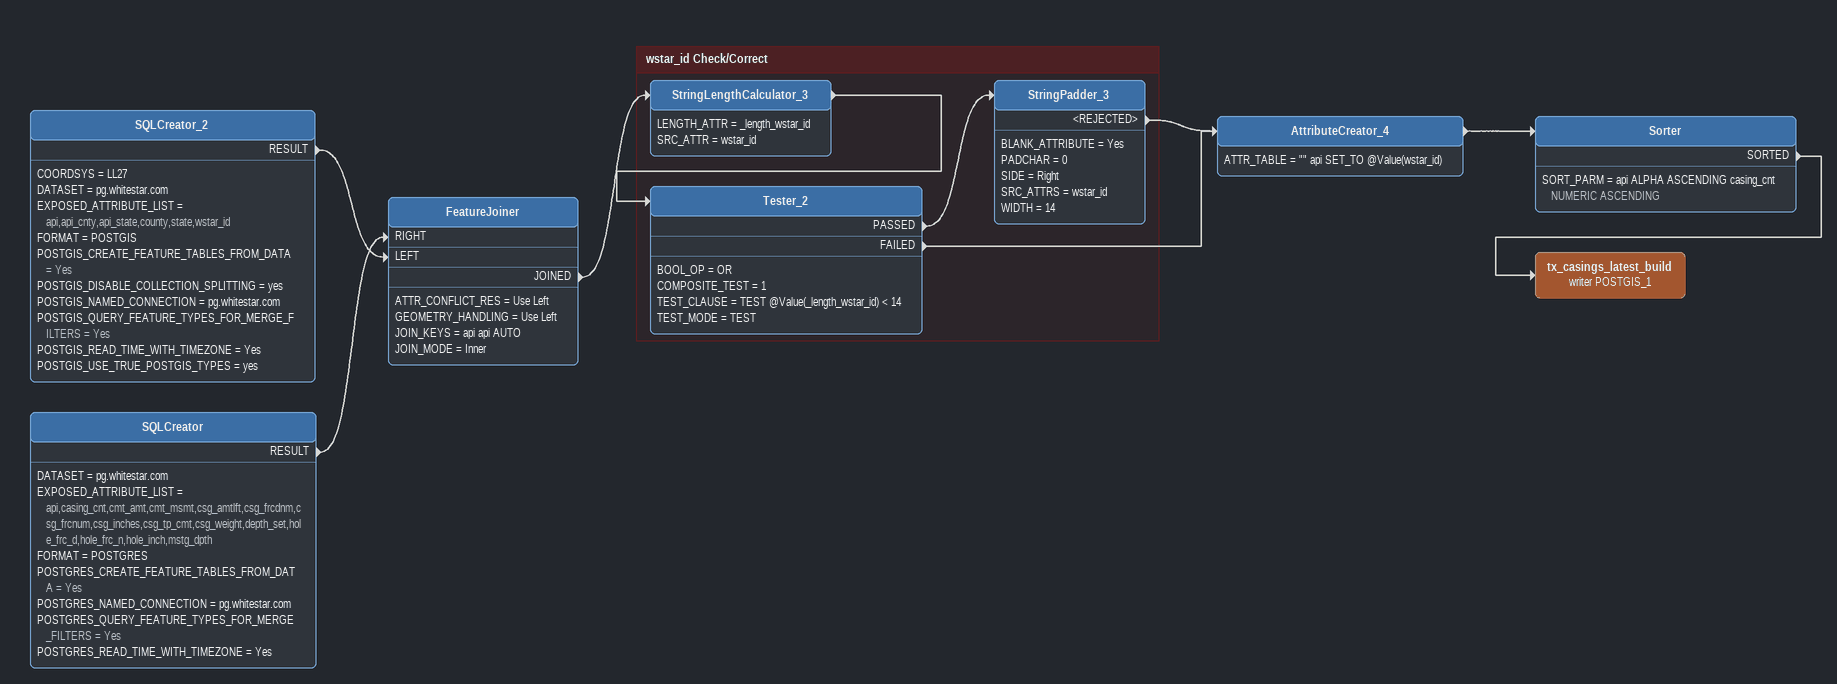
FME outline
SQLCreator_2
    COORDSYS = LL27
    DATASET = pg.whitestar.com
    EXPOSED_ATTRIBUTE_LIST = api,api_cnty,api_state,county,state,wstar_id
    FORMAT = POSTGIS
    POSTGIS_CREATE_FEATURE_TABLES_FROM_DATA = Yes
    POSTGIS_DISABLE_COLLECTION_SPLITTING = yes
    POSTGIS_NAMED_CONNECTION = pg.whitestar.com
    POSTGIS_QUERY_FEATURE_TYPES_FOR_MERGE_FILTERS = Yes
    POSTGIS_READ_TIME_WITH_TIMEZONE = Yes
    POSTGIS_USE_TRUE_POSTGIS_TYPES = yes
    RESULT -> FeatureJoiner [LEFT]
SQLCreator
    DATASET = pg.whitestar.com
    EXPOSED_ATTRIBUTE_LIST = api,casing_cnt,cmt_amt,cmt_msmt,csg_amtlft,csg_frcdnm,csg_frcnum,csg_inches,csg_tp_cmt,csg_weight,depth_set,hole_frc_d,hole_frc_n,hole_inch,mstg_dpth
    FORMAT = POSTGRES
    POSTGRES_CREATE_FEATURE_TABLES_FROM_DATA = Yes
    POSTGRES_NAMED_CONNECTION = pg.whitestar.com
    POSTGRES_QUERY_FEATURE_TYPES_FOR_MERGE_FILTERS = Yes
    POSTGRES_READ_TIME_WITH_TIMEZONE = Yes
    RESULT -> FeatureJoiner [RIGHT]
FeatureJoiner
    ATTR_CONFLICT_RES = Use Left
    GEOMETRY_HANDLING = Use Left
    JOIN_KEYS = api api AUTO
    JOIN_MODE = Inner
    JOINED -> StringLengthCalculator_3
AttributeCreator_4
    ATTR_TABLE = "" api SET_TO @Value(wstar_id)
    -> Sorter
Sorter
    SORT_PARM = api ALPHA ASCENDING casing_cnt NUMERIC ASCENDING
    SORTED -> tx_casings_latest_build (writer POSTGIS_1)
tx_casings_latest_build (writer POSTGIS_1)

Bookmark: wstar_id Check/Correct
StringLengthCalculator_3
    LENGTH_ATTR = _length_wstar_id
    SRC_ATTR = wstar_id
    -> Tester_2
Tester_2
    BOOL_OP = OR
    COMPOSITE_TEST = 1
    TEST_CLAUSE = TEST @Value(_length_wstar_id) < 14
    TEST_MODE = TEST
    PASSED -> StringPadder_3
    FAILED -> AttributeCreator_4
StringPadder_3
    BLANK_ATTRIBUTE = Yes
    PADCHAR = 0
    SIDE = Right
    SRC_ATTRS = wstar_id
    WIDTH = 14
    <REJECTED> -> AttributeCreator_4
